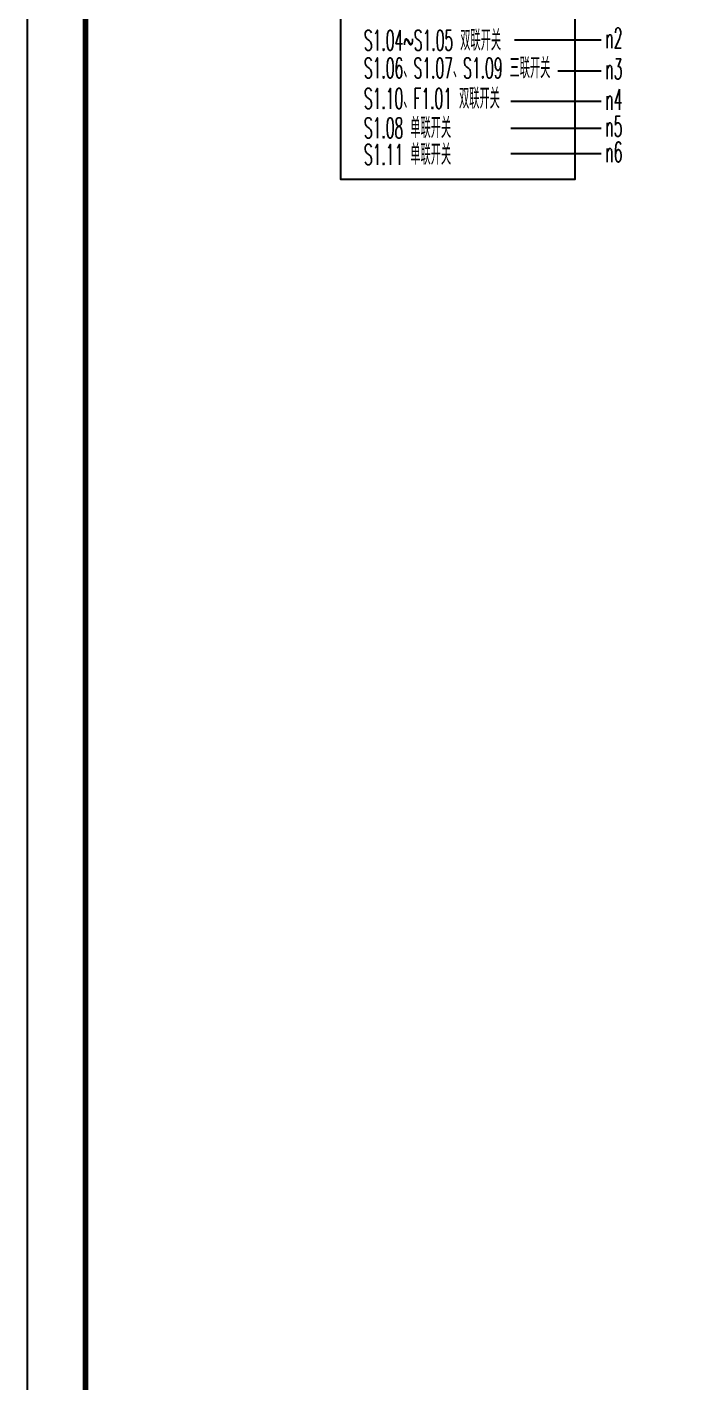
# Model space of a CAD drawing. Extents: x -284868 to 304789, y -137694 to 137894.
# Drawn here: x -21447 to -10313, y -35847 to -12647 of the extents above; entities that cross this region are included whole.
import ezdxf

# ---------------------------------------------------------------- set-up
doc = ezdxf.new("R2010")
doc.units = 0
doc.layers.add('TEL_TITLE', color=7, linetype='CONTINUOUS')
doc.layers.add('TEXT_照明_回路标注', color=41, linetype='CONTINUOUS')
doc.styles.add('HZ_e', font='simplex.shx', dxfattribs={"width": 0.8, "bigfont": 'hztxt.shx'})

msp = doc.modelspace()

# ---------------------------------------------------------------- linework, layer by layer
at = {"layer": 'TEL_TITLE'}
msp.add_lwpolyline([(-21447, -53598), (37953, -53598), (37953, 30502), (-21447, 30502)], close=True, dxfattribs=at)
at = {"layer": 'TEL_TITLE', "const_width": 100}
msp.add_lwpolyline([(-20447, -52598), (36953, -52598), (36953, 28002), (-20447, 28002)], close=True, dxfattribs=at)
at = {"layer": 'TEXT_照明_回路标注'}
msp.add_lwpolyline([(-16073, -12023), (-12061, -12023), (-12061, -15254), (-16073, -15254)], close=True, dxfattribs=at)
for points in [[(-13098, -12863), (-11613, -12863)], [(-12355, -13394), (-11613, -13394)], [(-13156, -13916), (-11613, -13916)], [(-13156, -14376), (-11613, -14376)], [(-13156, -14814), (-11613, -14814)]]:
    msp.add_lwpolyline(points, dxfattribs=at)

# ---------------------------------------------------------------- texts
at = {"layer": 'TEXT_照明_回路标注', "style": 'HZ_e', "width": 0.5}
for s, p in [('S1.04~S1.05 双联开关', (-15676, -13048, 0)), ('n2', (-11539, -13010, 0)), ('S1.06、S1.07、S1.09 三联开关', (-15676, -13523, 0)), ('n3', (-11539, -13540, 0)), ('S1.10、F1.01 双联开关', (-15676, -14045, 0)), ('n4', (-11539, -14062, 0)), ('S1.08 单联开关', (-15676, -14548, 0)), ('n5', (-11539, -14522, 0)), ('n6', (-11539, -14960, 0)), ('S1.11 单联开关', (-15676, -15004, 0))]:
    msp.add_text(s, height=350, dxfattribs=at).set_placement(p)

doc.saveas('drawing.dxf')
